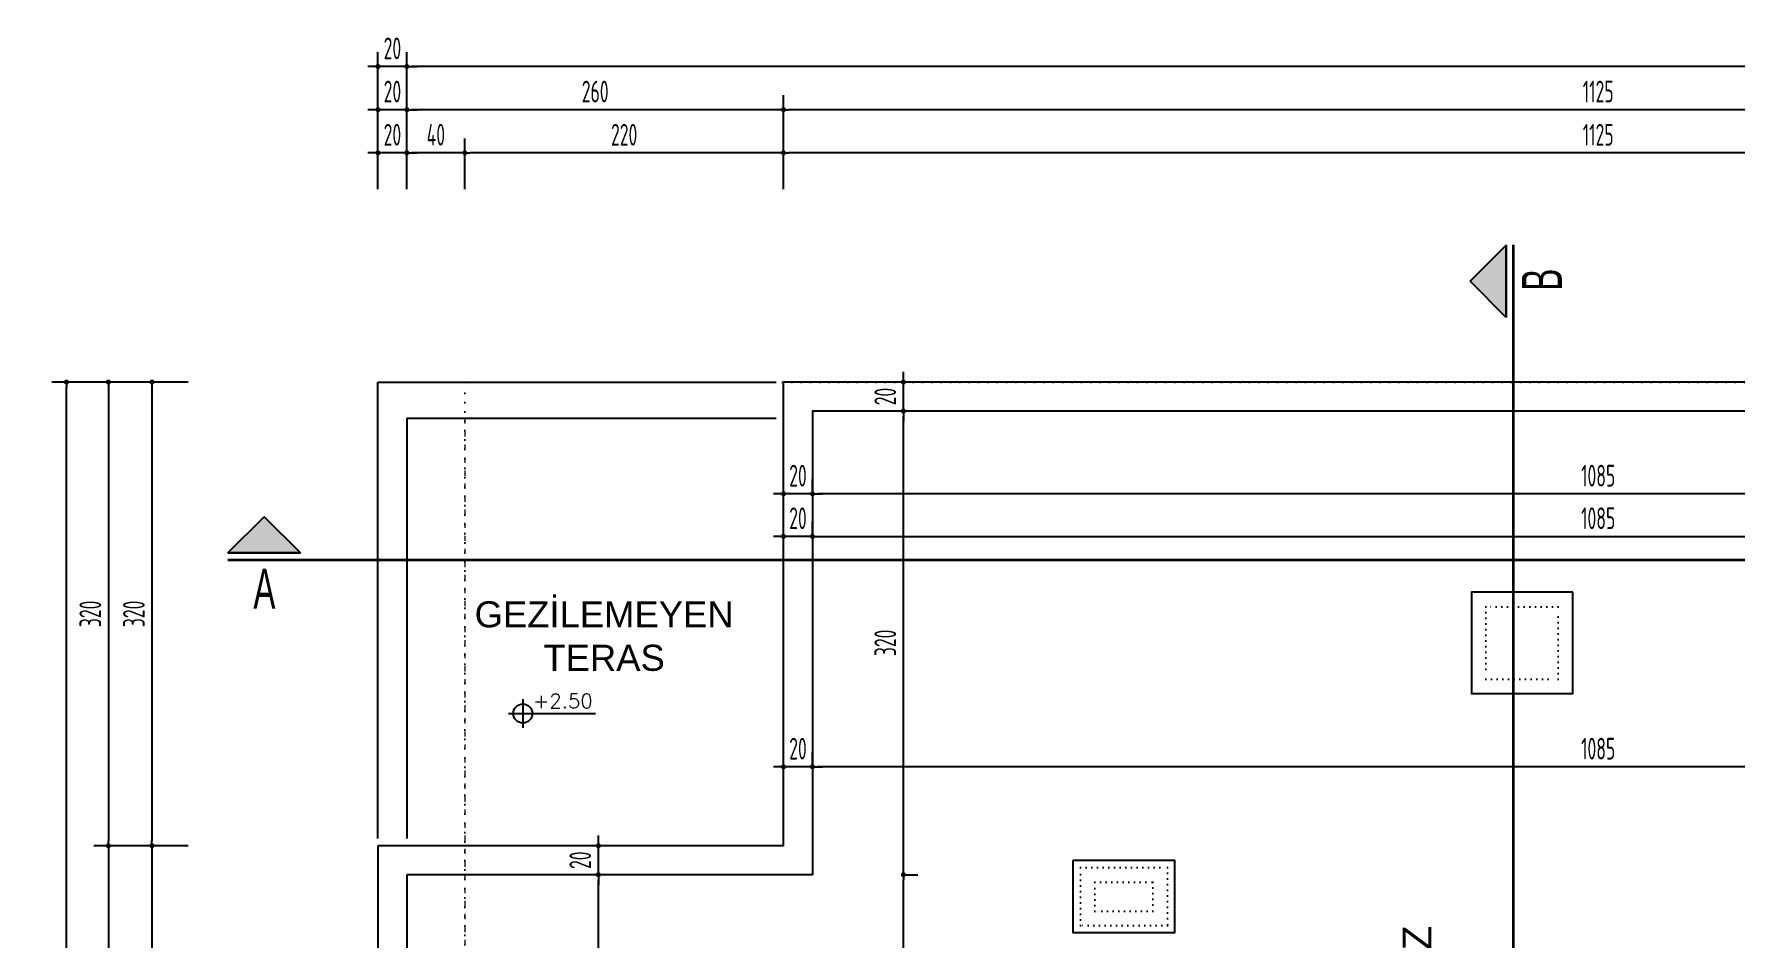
# Model space of a CAD drawing. Extents: x 41749 to 92598, y -24291 to 29432.
# Drawn here: x 68358 to 69533, y -22681 to -22056 of the extents above; entities that cross this region are included whole.
import ezdxf

# ---------------------------------------------------------------- set-up
doc = ezdxf.new("R2010")
doc.units = 0
doc.header["$MEASUREMENT"] = 0
doc.header["$PDMODE"] = 3
for name, pattern in [('ACAD_ISO03W100', [30, 12, -18]), ('DASHED', [0.75, 0.5, -0.25]), ('DOT', [6.35, 0, -6.35])]:
    doc.linetypes.add(name, pattern=pattern)
doc.layers.get('0').update_dxf_attribs({"linetype": 'CONTINUOUS'})
doc.layers.get('Defpoints').update_dxf_attribs({"linetype": 'CONTINUOUS'})
for name, color, linetype in [('İÇ ÖLÇÜ', 95, 'CONTINUOUS'), ('KOLON', 5, 'CONTINUOUS'), ('MAHAL', 21, 'CONTINUOUS'), ('MERBAS', 231, 'CONTINUOUS'), ('MERDIVEN', 3, 'CONTINUOUS'), ('OLCU', 3, 'CONTINUOUS'), ('P', 7, 'DOT'), ('SEMBOL', 21, 'CONTINUOUS'), ('SıVA', 7, 'CONTINUOUS'), ('tefriş', 12, 'CONTINUOUS'), ('YAZI', 7, 'CONTINUOUS')]:
    doc.layers.add(name, color=color, linetype=linetype)
doc.layers.add('KAPI-ACILIM1', color=13, linetype='ACAD_ISO03W100', lineweight=20)
doc.styles.add('KOT', font='ROMANS.SHX')
doc.styles.add('mahal', font='arial.ttf', dxfattribs={"height": 70})
doc.styles.add('OLCU', font='isocpeur.ttf', dxfattribs={"width": 0.59})
doc.dimstyles.new('OLCU3', dxfattribs={"dimscale": 0.5, "dimtxt": 30, "dimasz": 7, "dimexe": 20, "dimexo": 0, "dimgap": 10, "dimtad": 1, "dimdec": 4, "dimrnd": 0.5, "dimdsep": 46, "dimtxsty": 'OLCU', "dimblk1": 'DOT', "dimblk2": 'DOT', "dimsah": 1, "dimcen": 0.09, "dimclrt": 4, "dimadec": 0, "dimazin": 0, "dimtfac": 1, "dimtdec": 4, "dimtix": 1, "dimtmove": 2, "dimatfit": 3, "dimfxl": 0, "dimtolj": 1, "dimtzin": 0, "dimarcsym": 0})

# ---------------------------------------------------------------- blocks, each defined once
blk = doc.blocks.new('KOTBLK04')
for p, q in [((-0.49, 0), (2.51, 0)), ((0, 0.49), (0, -0.49))]:
    blk.add_line(p, q)
blk.add_circle((0, 0), 0.33)
at = {"color": 7, "style": 'KOT'}
blk.add_attdef('TEMIZ', (0.359, 0.185), '', height=1, dxfattribs=at)
blk = doc.blocks.new('DOT')
at = {"color": 0, "linetype": 'ByBlock'}
blk.add_line((-0.5, 0), (-1, 0), dxfattribs=at)
at = {"color": 0, "linetype": 'ByBlock', "const_width": 0.5}
blk.add_lwpolyline([(-0.25, 0, 1), (0.25, 0, 1)], format="xyb", close=True, dxfattribs=at)
blk = doc.blocks.new('*D2081')
at = {"layer": 'Defpoints', "color": 0, "transparency": 16777216}
for p in [(68595.1, -22672.7), (68615.1, -22672.7), (68595.1, -22707.2)]:
    blk.add_point(p, dxfattribs=at)
at = {"layer": 'İÇ ÖLÇÜ', "color": 0, "lineweight": -2, "transparency": 16777216}
for p, q in [((68591.6, -22707.2), (68588.1, -22707.2)), ((68595.1, -22707.1), (68595.1, -22717.2)), ((68615.1, -22707.2), (68595.1, -22707.2)), ((68615.1, -22707.1), (68615.1, -22717.2)), ((68618.6, -22707.2), (68622.1, -22707.2))]:
    blk.add_line(p, q, dxfattribs=at)
at = {"layer": 'İÇ ÖLÇÜ', "color": 0, "lineweight": -2, "transparency": 16777216, "xscale": 3.5, "yscale": 3.5, "zscale": 3.5}
blk.add_blockref('DOT', (68595.1, -22707.2), dxfattribs=at)
at = {"layer": 'İÇ ÖLÇÜ', "color": 0, "lineweight": -2, "transparency": 16777216, "xscale": 3.5, "yscale": 3.5, "zscale": 3.5, "rotation": 180}
blk.add_blockref('DOT', (68615.1, -22707.2), dxfattribs=at)
at = {"layer": 'İÇ ÖLÇÜ', "color": 4, "transparency": 16777216, "insert": (68605.1, -22694.7), "char_height": 15, "attachment_point": 5, "style": 'OLCU'}
blk.add_mtext('\\A1;20', dxfattribs=at)
blk = doc.blocks.new('*D2091')
at = {"layer": 'Defpoints', "color": 0, "transparency": 16777216}
for p in [(68875.1, -22373.4), (68875.1, -22377.6), (68895.1, -22377.6)]:
    blk.add_point(p, dxfattribs=at)
at = {"layer": 'İÇ ÖLÇÜ', "color": 0, "lineweight": -2, "transparency": 16777216}
for p, q in [((68875.1, -22373.6), (68875.1, -22363.4)), ((68895.1, -22373.6), (68895.1, -22363.4)), ((68871.6, -22373.4), (68868.1, -22373.4)), ((68895.1, -22373.4), (68875.1, -22373.4)), ((68898.6, -22373.4), (68902.1, -22373.4))]:
    blk.add_line(p, q, dxfattribs=at)
at = {"layer": 'İÇ ÖLÇÜ', "color": 0, "lineweight": -2, "transparency": 16777216, "xscale": 3.5, "yscale": 3.5, "zscale": 3.5}
blk.add_blockref('DOT', (68875.1, -22373.4), dxfattribs=at)
at = {"layer": 'İÇ ÖLÇÜ', "color": 0, "lineweight": -2, "transparency": 16777216, "xscale": 3.5, "yscale": 3.5, "zscale": 3.5, "rotation": 180}
blk.add_blockref('DOT', (68895.1, -22373.4), dxfattribs=at)
at = {"layer": 'İÇ ÖLÇÜ', "color": 4, "transparency": 16777216, "insert": (68885.1, -22360.9), "char_height": 15, "attachment_point": 5, "style": 'OLCU'}
blk.add_mtext('\\A1;20', dxfattribs=at)
blk = doc.blocks.new('*D2092')
at = {"layer": 'Defpoints', "color": 0, "transparency": 16777216}
for p in [(68875.1, -22402.8), (68875.1, -22478.8), (68895.1, -22478.8)]:
    blk.add_point(p, dxfattribs=at)
at = {"layer": 'İÇ ÖLÇÜ', "color": 0, "lineweight": -2, "transparency": 16777216}
for p, q in [((68875.1, -22402.9), (68875.1, -22392.8)), ((68895.1, -22402.9), (68895.1, -22392.8)), ((68871.6, -22402.8), (68868.1, -22402.8)), ((68895.1, -22402.8), (68875.1, -22402.8)), ((68898.6, -22402.8), (68902.1, -22402.8))]:
    blk.add_line(p, q, dxfattribs=at)
at = {"layer": 'İÇ ÖLÇÜ', "color": 0, "lineweight": -2, "transparency": 16777216, "xscale": 3.5, "yscale": 3.5, "zscale": 3.5}
blk.add_blockref('DOT', (68875.1, -22402.8), dxfattribs=at)
at = {"layer": 'İÇ ÖLÇÜ', "color": 0, "lineweight": -2, "transparency": 16777216, "xscale": 3.5, "yscale": 3.5, "zscale": 3.5, "rotation": 180}
blk.add_blockref('DOT', (68895.1, -22402.8), dxfattribs=at)
at = {"layer": 'İÇ ÖLÇÜ', "color": 4, "transparency": 16777216, "insert": (68885.1, -22390.3), "char_height": 15, "attachment_point": 5, "style": 'OLCU'}
blk.add_mtext('\\A1;20', dxfattribs=at)
blk = doc.blocks.new('*D2098')
at = {"layer": 'Defpoints', "color": 0, "transparency": 16777216}
for p in [(68875.1, -22561.8), (68895.1, -22571.3), (68875.1, -22587.7)]:
    blk.add_point(p, dxfattribs=at)
at = {"layer": 'İÇ ÖLÇÜ', "color": 0, "lineweight": -2, "transparency": 16777216}
for p, q in [((68875.1, -22561.9), (68875.1, -22551.8)), ((68895.1, -22561.9), (68895.1, -22551.8)), ((68871.6, -22561.8), (68868.1, -22561.8)), ((68895.1, -22561.8), (68875.1, -22561.8)), ((68898.6, -22561.8), (68902.1, -22561.8))]:
    blk.add_line(p, q, dxfattribs=at)
at = {"layer": 'İÇ ÖLÇÜ', "color": 0, "lineweight": -2, "transparency": 16777216, "xscale": 3.5, "yscale": 3.5, "zscale": 3.5}
blk.add_blockref('DOT', (68875.1, -22561.8), dxfattribs=at)
at = {"layer": 'İÇ ÖLÇÜ', "color": 0, "lineweight": -2, "transparency": 16777216, "xscale": 3.5, "yscale": 3.5, "zscale": 3.5, "rotation": 180}
blk.add_blockref('DOT', (68895.1, -22561.8), dxfattribs=at)
at = {"layer": 'İÇ ÖLÇÜ', "color": 4, "transparency": 16777216, "insert": (68885.1, -22549.3), "char_height": 15, "attachment_point": 5, "style": 'OLCU'}
blk.add_mtext('\\A1;20', dxfattribs=at)
blk = doc.blocks.new('*D2086')
at = {"layer": 'Defpoints', "color": 0, "transparency": 16777216}
for p in [(68747.3, -22636.3), (68825.3, -22636.3), (68747.3, -23026.3)]:
    blk.add_point(p, dxfattribs=at)
at = {"layer": 'İÇ ÖLÇÜ', "color": 0, "lineweight": -2, "transparency": 16777216}
for p, q in [((68747.5, -22636.3), (68737.3, -22636.3)), ((68747.3, -23022.8), (68747.3, -22639.8)), ((68747.3, -23026.3), (68737.3, -23026.3))]:
    blk.add_line(p, q, dxfattribs=at)
at = {"layer": 'İÇ ÖLÇÜ', "color": 0, "lineweight": -2, "transparency": 16777216, "xscale": 3.5, "yscale": 3.5, "zscale": 3.5}
for p, rotation in [((68747.3, -22636.3), 90), ((68747.3, -23026.3), 270)]:
    blk.add_blockref('DOT', p, dxfattribs=dict(at, rotation=rotation))
at = {"layer": 'İÇ ÖLÇÜ', "color": 4, "transparency": 16777216, "insert": (68734.8, -22885), "char_height": 15, "attachment_point": 5, "rotation": 90, "style": 'OLCU'}
blk.add_mtext('\\A1;390', dxfattribs=at)
blk = doc.blocks.new('*D2087')
at = {"layer": 'Defpoints', "color": 0, "transparency": 16777216}
for p in [(68747.3, -22616.3), (68825.3, -22616.3), (68825.3, -22636.3)]:
    blk.add_point(p, dxfattribs=at)
at = {"layer": 'İÇ ÖLÇÜ', "color": 0, "lineweight": -2, "transparency": 16777216}
for p, q in [((68747.5, -22616.3), (68737.3, -22616.3)), ((68747.3, -22612.8), (68747.3, -22609.3)), ((68747.3, -22636.3), (68747.3, -22616.3)), ((68747.5, -22636.3), (68737.3, -22636.3)), ((68747.3, -22639.8), (68747.3, -22643.3))]:
    blk.add_line(p, q, dxfattribs=at)
at = {"layer": 'İÇ ÖLÇÜ', "color": 0, "lineweight": -2, "transparency": 16777216, "xscale": 3.5, "yscale": 3.5, "zscale": 3.5}
for p, rotation in [((68747.3, -22616.3), 270), ((68747.3, -22636.3), 90)]:
    blk.add_blockref('DOT', p, dxfattribs=dict(at, rotation=rotation))
at = {"layer": 'İÇ ÖLÇÜ', "color": 4, "transparency": 16777216, "insert": (68734.8, -22626.3), "char_height": 15, "attachment_point": 5, "rotation": 90, "style": 'OLCU'}
blk.add_mtext('\\A1;20', dxfattribs=at)
blk = doc.blocks.new('*D2115')
at = {"layer": 'Defpoints', "color": 0, "transparency": 16777216}
for p in [(68895.1, -22340), (68895.1, -22373.4), (69980.1, -22383.6)]:
    blk.add_point(p, dxfattribs=at)
at = {"layer": 'İÇ ÖLÇÜ', "color": 0, "lineweight": -2, "transparency": 16777216}
for p, q in [((69980.1, -22373.6), (69980.1, -22363.4)), ((68895.1, -22373.3), (68895.1, -22383.4)), ((69976.6, -22373.4), (68898.6, -22373.4))]:
    blk.add_line(p, q, dxfattribs=at)
at = {"layer": 'İÇ ÖLÇÜ', "color": 0, "lineweight": -2, "transparency": 16777216, "xscale": 3.5, "yscale": 3.5, "zscale": 3.5, "rotation": 180}
blk.add_blockref('DOT', (68895.1, -22373.4), dxfattribs=at)
at = {"layer": 'İÇ ÖLÇÜ', "color": 0, "lineweight": -2, "transparency": 16777216, "xscale": 3.5, "yscale": 3.5, "zscale": 3.5}
blk.add_blockref('DOT', (69980.1, -22373.4), dxfattribs=at)
at = {"layer": 'İÇ ÖLÇÜ', "color": 4, "transparency": 16777216, "insert": (69437.6, -22360.9), "char_height": 15, "attachment_point": 5, "style": 'OLCU'}
blk.add_mtext('\\A1;1085', dxfattribs=at)
blk = doc.blocks.new('*D2116')
at = {"layer": 'Defpoints', "color": 0, "transparency": 16777216}
for p in [(69980.1, -22402.8), (69980.1, -22455.7), (68895.1, -22478.8)]:
    blk.add_point(p, dxfattribs=at)
at = {"layer": 'İÇ ÖLÇÜ', "color": 0, "lineweight": -2, "transparency": 16777216}
for p, q in [((68895.1, -22402.9), (68895.1, -22392.8)), ((69980.1, -22402.9), (69980.1, -22392.8)), ((68898.6, -22402.8), (69976.6, -22402.8))]:
    blk.add_line(p, q, dxfattribs=at)
at = {"layer": 'İÇ ÖLÇÜ', "color": 0, "lineweight": -2, "transparency": 16777216, "xscale": 3.5, "yscale": 3.5, "zscale": 3.5, "rotation": 180}
blk.add_blockref('DOT', (68895.1, -22402.8), dxfattribs=at)
at = {"layer": 'İÇ ÖLÇÜ', "color": 0, "lineweight": -2, "transparency": 16777216, "xscale": 3.5, "yscale": 3.5, "zscale": 3.5}
blk.add_blockref('DOT', (69980.1, -22402.8), dxfattribs=at)
at = {"layer": 'İÇ ÖLÇÜ', "color": 4, "transparency": 16777216, "insert": (69437.6, -22390.3), "char_height": 15, "attachment_point": 5, "style": 'OLCU'}
blk.add_mtext('\\A1;1085', dxfattribs=at)
blk = doc.blocks.new('*D2123')
at = {"layer": 'Defpoints', "color": 0, "transparency": 16777216}
for p in [(68895.1, -22636.3), (68957.9, -22636.3), (68957.9, -23026.3)]:
    blk.add_point(p, dxfattribs=at)
at = {"layer": 'İÇ ÖLÇÜ', "color": 0, "lineweight": -2, "transparency": 16777216}
for p, q in [((68957.8, -22636.3), (68967.9, -22636.3)), ((68957.9, -23022.8), (68957.9, -22639.8)), ((68957.9, -23026.3), (68947.9, -23026.3))]:
    blk.add_line(p, q, dxfattribs=at)
at = {"layer": 'İÇ ÖLÇÜ', "color": 0, "lineweight": -2, "transparency": 16777216, "xscale": 3.5, "yscale": 3.5, "zscale": 3.5}
for p, rotation in [((68957.9, -22636.3), 90), ((68957.9, -23026.3), 270)]:
    blk.add_blockref('DOT', p, dxfattribs=dict(at, rotation=rotation))
at = {"layer": 'İÇ ÖLÇÜ', "color": 4, "transparency": 16777216, "insert": (68945.4, -22905.8), "char_height": 15, "attachment_point": 5, "rotation": 90, "style": 'OLCU'}
blk.add_mtext('\\A1;390', dxfattribs=at)
blk = doc.blocks.new('*D2124')
at = {"layer": 'Defpoints', "color": 0, "transparency": 16777216}
for p in [(68957.9, -22316.3), (68977.1, -22316.3), (68895.1, -22636.3)]:
    blk.add_point(p, dxfattribs=at)
at = {"layer": 'İÇ ÖLÇÜ', "color": 0, "lineweight": -2, "transparency": 16777216}
for p, q in [((68958, -22316.3), (68947.9, -22316.3)), ((68957.9, -22632.8), (68957.9, -22319.8)), ((68957.8, -22636.3), (68967.9, -22636.3))]:
    blk.add_line(p, q, dxfattribs=at)
at = {"layer": 'İÇ ÖLÇÜ', "color": 0, "lineweight": -2, "transparency": 16777216, "xscale": 3.5, "yscale": 3.5, "zscale": 3.5}
for p, rotation in [((68957.9, -22316.3), 90), ((68957.9, -22636.3), 270)]:
    blk.add_blockref('DOT', p, dxfattribs=dict(at, rotation=rotation))
at = {"layer": 'İÇ ÖLÇÜ', "color": 4, "transparency": 16777216, "insert": (68945.4, -22476.3), "char_height": 15, "attachment_point": 5, "rotation": 90, "style": 'OLCU'}
blk.add_mtext('\\A1;320', dxfattribs=at)
blk = doc.blocks.new('*D2125')
at = {"layer": 'Defpoints', "color": 0, "transparency": 16777216}
for p in [(68957.9, -22296.3), (68977.1, -22296.3), (68977.1, -22316.3)]:
    blk.add_point(p, dxfattribs=at)
at = {"layer": 'İÇ ÖLÇÜ', "color": 0, "lineweight": -2, "transparency": 16777216}
for p, q in [((68957.9, -22292.8), (68957.9, -22289.3)), ((68958, -22296.3), (68947.9, -22296.3)), ((68957.9, -22316.3), (68957.9, -22296.3)), ((68958, -22316.3), (68947.9, -22316.3)), ((68957.9, -22319.8), (68957.9, -22323.3))]:
    blk.add_line(p, q, dxfattribs=at)
at = {"layer": 'İÇ ÖLÇÜ', "color": 0, "lineweight": -2, "transparency": 16777216, "xscale": 3.5, "yscale": 3.5, "zscale": 3.5}
for p, rotation in [((68957.9, -22296.3), 270), ((68957.9, -22316.3), 90)]:
    blk.add_blockref('DOT', p, dxfattribs=dict(at, rotation=rotation))
at = {"layer": 'İÇ ÖLÇÜ', "color": 4, "transparency": 16777216, "insert": (68945.4, -22306.3), "char_height": 15, "attachment_point": 5, "rotation": 90, "style": 'OLCU'}
blk.add_mtext('\\A1;20', dxfattribs=at)
blk = doc.blocks.new('*D2127')
at = {"layer": 'Defpoints', "color": 0, "transparency": 16777216}
for p in [(68895.1, -22561.8), (68895.1, -22586.4), (69980.1, -22599.4)]:
    blk.add_point(p, dxfattribs=at)
at = {"layer": 'İÇ ÖLÇÜ', "color": 0, "lineweight": -2, "transparency": 16777216}
for p, q in [((68895.1, -22561.9), (68895.1, -22551.8)), ((69980.1, -22561.9), (69980.1, -22551.8)), ((69976.6, -22561.8), (68898.6, -22561.8))]:
    blk.add_line(p, q, dxfattribs=at)
at = {"layer": 'İÇ ÖLÇÜ', "color": 0, "lineweight": -2, "transparency": 16777216, "xscale": 3.5, "yscale": 3.5, "zscale": 3.5, "rotation": 180}
blk.add_blockref('DOT', (68895.1, -22561.8), dxfattribs=at)
at = {"layer": 'İÇ ÖLÇÜ', "color": 0, "lineweight": -2, "transparency": 16777216, "xscale": 3.5, "yscale": 3.5, "zscale": 3.5}
blk.add_blockref('DOT', (69980.1, -22561.8), dxfattribs=at)
at = {"layer": 'İÇ ÖLÇÜ', "color": 4, "transparency": 16777216, "insert": (69437.6, -22549.3), "char_height": 15, "attachment_point": 5, "style": 'OLCU'}
blk.add_mtext('\\A1;1085', dxfattribs=at)
blk = doc.blocks.new('*D2139')
at = {"layer": 'Defpoints', "color": 0, "transparency": 16777216}
for p in [(68875.1, -22138.1), (70000.1, -22316.3), (68875.1, -22340.7)]:
    blk.add_point(p, dxfattribs=at)
at = {"layer": 'OLCU', "color": 0, "lineweight": -2, "transparency": 16777216}
for p, q in [((68875.1, -22163.1), (68875.1, -22128.1)), ((69996.6, -22138.1), (68878.6, -22138.1)), ((70000.1, -22163.1), (70000.1, -22128.1))]:
    blk.add_line(p, q, dxfattribs=at)
at = {"layer": 'OLCU', "color": 0, "lineweight": -2, "transparency": 16777216, "xscale": 3.5, "yscale": 3.5, "zscale": 3.5, "rotation": 180}
blk.add_blockref('DOT', (68875.1, -22138.1), dxfattribs=at)
at = {"layer": 'OLCU', "color": 0, "lineweight": -2, "transparency": 16777216, "xscale": 3.5, "yscale": 3.5, "zscale": 3.5}
blk.add_blockref('DOT', (70000.1, -22138.1), dxfattribs=at)
at = {"layer": 'OLCU', "color": 4, "transparency": 16777216, "insert": (69437.6, -22125.6), "char_height": 15, "attachment_point": 5, "style": 'OLCU'}
blk.add_mtext('\\A1;1125', dxfattribs=at)
blk = doc.blocks.new('*D2140')
at = {"layer": 'Defpoints', "color": 0, "transparency": 16777216}
for p in [(68655.1, -22138.1), (68875.1, -22340.7), (68655.1, -22654.3)]:
    blk.add_point(p, dxfattribs=at)
at = {"layer": 'OLCU', "color": 0, "lineweight": -2, "transparency": 16777216}
for p, q in [((68655.1, -22163.1), (68655.1, -22128.1)), ((68871.6, -22138.1), (68658.6, -22138.1)), ((68875.1, -22163.1), (68875.1, -22128.1))]:
    blk.add_line(p, q, dxfattribs=at)
at = {"layer": 'OLCU', "color": 0, "lineweight": -2, "transparency": 16777216, "xscale": 3.5, "yscale": 3.5, "zscale": 3.5, "rotation": 180}
blk.add_blockref('DOT', (68655.1, -22138.1), dxfattribs=at)
at = {"layer": 'OLCU', "color": 0, "lineweight": -2, "transparency": 16777216, "xscale": 3.5, "yscale": 3.5, "zscale": 3.5}
blk.add_blockref('DOT', (68875.1, -22138.1), dxfattribs=at)
at = {"layer": 'OLCU', "color": 4, "transparency": 16777216, "insert": (68765.1, -22125.6), "char_height": 15, "attachment_point": 5, "style": 'OLCU'}
blk.add_mtext('\\A1;220', dxfattribs=at)
blk = doc.blocks.new('*D2141')
at = {"layer": 'Defpoints', "color": 0, "transparency": 16777216}
for p in [(68615.1, -22138.1), (68615.1, -22654.3), (68655.1, -22654.3)]:
    blk.add_point(p, dxfattribs=at)
at = {"layer": 'OLCU', "color": 0, "lineweight": -2, "transparency": 16777216}
for p, q in [((68615.1, -22163.1), (68615.1, -22128.1)), ((68651.6, -22138.1), (68618.6, -22138.1)), ((68655.1, -22163.1), (68655.1, -22128.1))]:
    blk.add_line(p, q, dxfattribs=at)
at = {"layer": 'OLCU', "color": 0, "lineweight": -2, "transparency": 16777216, "xscale": 3.5, "yscale": 3.5, "zscale": 3.5, "rotation": 180}
blk.add_blockref('DOT', (68615.1, -22138.1), dxfattribs=at)
at = {"layer": 'OLCU', "color": 0, "lineweight": -2, "transparency": 16777216, "xscale": 3.5, "yscale": 3.5, "zscale": 3.5}
blk.add_blockref('DOT', (68655.1, -22138.1), dxfattribs=at)
at = {"layer": 'OLCU', "color": 4, "transparency": 16777216, "insert": (68635.1, -22125.6), "char_height": 15, "attachment_point": 5, "style": 'OLCU'}
blk.add_mtext('\\A1;40', dxfattribs=at)
blk = doc.blocks.new('*D2142')
at = {"layer": 'Defpoints', "color": 0, "transparency": 16777216}
for p in [(68595.1, -22138.1), (68595.1, -22654.3), (68615.1, -22654.3)]:
    blk.add_point(p, dxfattribs=at)
at = {"layer": 'OLCU', "color": 0, "lineweight": -2, "transparency": 16777216}
for p, q in [((68591.6, -22138.1), (68588.1, -22138.1)), ((68595.1, -22163.1), (68595.1, -22128.1)), ((68615.1, -22138.1), (68595.1, -22138.1)), ((68615.1, -22163.1), (68615.1, -22128.1)), ((68618.6, -22138.1), (68622.1, -22138.1))]:
    blk.add_line(p, q, dxfattribs=at)
at = {"layer": 'OLCU', "color": 0, "lineweight": -2, "transparency": 16777216, "xscale": 3.5, "yscale": 3.5, "zscale": 3.5}
blk.add_blockref('DOT', (68595.1, -22138.1), dxfattribs=at)
at = {"layer": 'OLCU', "color": 0, "lineweight": -2, "transparency": 16777216, "xscale": 3.5, "yscale": 3.5, "zscale": 3.5, "rotation": 180}
blk.add_blockref('DOT', (68615.1, -22138.1), dxfattribs=at)
at = {"layer": 'OLCU', "color": 4, "transparency": 16777216, "insert": (68605.1, -22125.6), "char_height": 15, "attachment_point": 5, "style": 'OLCU'}
blk.add_mtext('\\A1;20', dxfattribs=at)
blk = doc.blocks.new('*D2146')
at = {"layer": 'Defpoints', "color": 0, "transparency": 16777216}
for p in [(68875.1, -22108.3), (68875.1, -22489.3), (70000.1, -22489.3)]:
    blk.add_point(p, dxfattribs=at)
at = {"layer": 'OLCU', "color": 0, "lineweight": -2, "transparency": 16777216}
for p, q in [((68875.1, -22133.3), (68875.1, -22098.3)), ((70000.1, -22133.3), (70000.1, -22098.3)), ((69996.6, -22108.3), (68878.6, -22108.3))]:
    blk.add_line(p, q, dxfattribs=at)
at = {"layer": 'OLCU', "color": 0, "lineweight": -2, "transparency": 16777216, "xscale": 3.5, "yscale": 3.5, "zscale": 3.5, "rotation": 180}
blk.add_blockref('DOT', (68875.1, -22108.3), dxfattribs=at)
at = {"layer": 'OLCU', "color": 0, "lineweight": -2, "transparency": 16777216, "xscale": 3.5, "yscale": 3.5, "zscale": 3.5}
blk.add_blockref('DOT', (70000.1, -22108.3), dxfattribs=at)
at = {"layer": 'OLCU', "color": 4, "transparency": 16777216, "insert": (69437.6, -22095.8), "char_height": 15, "attachment_point": 5, "style": 'OLCU'}
blk.add_mtext('\\A1;1125', dxfattribs=at)
blk = doc.blocks.new('*D2147')
at = {"layer": 'Defpoints', "color": 0, "transparency": 16777216}
for p in [(68615.1, -22108.3), (68875.1, -22489.3), (68615.1, -22654.3)]:
    blk.add_point(p, dxfattribs=at)
at = {"layer": 'OLCU', "color": 0, "lineweight": -2, "transparency": 16777216}
for p, q in [((68615.1, -22133.3), (68615.1, -22098.3)), ((68875.1, -22133.3), (68875.1, -22098.3)), ((68871.6, -22108.3), (68618.6, -22108.3))]:
    blk.add_line(p, q, dxfattribs=at)
at = {"layer": 'OLCU', "color": 0, "lineweight": -2, "transparency": 16777216, "xscale": 3.5, "yscale": 3.5, "zscale": 3.5, "rotation": 180}
blk.add_blockref('DOT', (68615.1, -22108.3), dxfattribs=at)
at = {"layer": 'OLCU', "color": 0, "lineweight": -2, "transparency": 16777216, "xscale": 3.5, "yscale": 3.5, "zscale": 3.5}
blk.add_blockref('DOT', (68875.1, -22108.3), dxfattribs=at)
at = {"layer": 'OLCU', "color": 4, "transparency": 16777216, "insert": (68745.1, -22095.8), "char_height": 15, "attachment_point": 5, "style": 'OLCU'}
blk.add_mtext('\\A1;260', dxfattribs=at)
blk = doc.blocks.new('*D2148')
at = {"layer": 'Defpoints', "color": 0, "transparency": 16777216}
for p in [(68595.1, -22108.3), (68595.1, -22654.3), (68615.1, -22654.3)]:
    blk.add_point(p, dxfattribs=at)
at = {"layer": 'OLCU', "color": 0, "lineweight": -2, "transparency": 16777216}
for p, q in [((68595.1, -22133.3), (68595.1, -22098.3)), ((68615.1, -22133.3), (68615.1, -22098.3)), ((68591.6, -22108.3), (68588.1, -22108.3)), ((68615.1, -22108.3), (68595.1, -22108.3)), ((68618.6, -22108.3), (68622.1, -22108.3))]:
    blk.add_line(p, q, dxfattribs=at)
at = {"layer": 'OLCU', "color": 0, "lineweight": -2, "transparency": 16777216, "xscale": 3.5, "yscale": 3.5, "zscale": 3.5}
blk.add_blockref('DOT', (68595.1, -22108.3), dxfattribs=at)
at = {"layer": 'OLCU', "color": 0, "lineweight": -2, "transparency": 16777216, "xscale": 3.5, "yscale": 3.5, "zscale": 3.5, "rotation": 180}
blk.add_blockref('DOT', (68615.1, -22108.3), dxfattribs=at)
at = {"layer": 'OLCU', "color": 4, "transparency": 16777216, "insert": (68605.1, -22095.8), "char_height": 15, "attachment_point": 5, "style": 'OLCU'}
blk.add_mtext('\\A1;20', dxfattribs=at)
blk = doc.blocks.new('*D2149')
at = {"layer": 'Defpoints', "color": 0, "transparency": 16777216}
for p in [(68615.1, -22078.5), (70508.2, -22275), (68615.1, -22672.7)]:
    blk.add_point(p, dxfattribs=at)
at = {"layer": 'OLCU', "color": 0, "lineweight": -2, "transparency": 16777216}
for p, q in [((68615.1, -22103.5), (68615.1, -22068.5)), ((70504.7, -22078.5), (68618.6, -22078.5)), ((70508.2, -22103.5), (70508.2, -22068.5))]:
    blk.add_line(p, q, dxfattribs=at)
at = {"layer": 'OLCU', "color": 0, "lineweight": -2, "transparency": 16777216, "xscale": 3.5, "yscale": 3.5, "zscale": 3.5, "rotation": 180}
blk.add_blockref('DOT', (68615.1, -22078.5), dxfattribs=at)
at = {"layer": 'OLCU', "color": 0, "lineweight": -2, "transparency": 16777216, "xscale": 3.5, "yscale": 3.5, "zscale": 3.5}
blk.add_blockref('DOT', (70508.2, -22078.5), dxfattribs=at)
at = {"layer": 'OLCU', "color": 4, "transparency": 16777216, "insert": (69561.6, -22066), "char_height": 15, "attachment_point": 5, "style": 'OLCU'}
blk.add_mtext('\\A1;1893', dxfattribs=at)
blk = doc.blocks.new('*D2150')
at = {"layer": 'Defpoints', "color": 0, "transparency": 16777216}
for p in [(68595.1, -22078.5), (68595.1, -22672.7), (68615.1, -22672.7)]:
    blk.add_point(p, dxfattribs=at)
at = {"layer": 'OLCU', "color": 0, "lineweight": -2, "transparency": 16777216}
for p, q in [((68591.6, -22078.5), (68588.1, -22078.5)), ((68595.1, -22103.5), (68595.1, -22068.5)), ((68615.1, -22078.5), (68595.1, -22078.5)), ((68615.1, -22103.5), (68615.1, -22068.5)), ((68618.6, -22078.5), (68622.1, -22078.5))]:
    blk.add_line(p, q, dxfattribs=at)
at = {"layer": 'OLCU', "color": 0, "lineweight": -2, "transparency": 16777216, "xscale": 3.5, "yscale": 3.5, "zscale": 3.5}
blk.add_blockref('DOT', (68595.1, -22078.5), dxfattribs=at)
at = {"layer": 'OLCU', "color": 0, "lineweight": -2, "transparency": 16777216, "xscale": 3.5, "yscale": 3.5, "zscale": 3.5, "rotation": 180}
blk.add_blockref('DOT', (68615.1, -22078.5), dxfattribs=at)
at = {"layer": 'OLCU', "color": 4, "transparency": 16777216, "insert": (68605.1, -22066), "char_height": 15, "attachment_point": 5, "style": 'OLCU'}
blk.add_mtext('\\A1;20', dxfattribs=at)
blk = doc.blocks.new('*D2166')
at = {"layer": 'Defpoints', "color": 0, "transparency": 16777216}
for p in [(69015.2, -22296.3), (68439.1, -22616.3), (68846.9, -22616.3)]:
    blk.add_point(p, dxfattribs=at)
at = {"layer": 'OLCU', "color": 0, "lineweight": -2, "transparency": 16777216}
for p, q in [((68464.1, -22296.3), (68429.1, -22296.3)), ((68439.1, -22299.8), (68439.1, -22612.8)), ((68464.1, -22616.3), (68429.1, -22616.3))]:
    blk.add_line(p, q, dxfattribs=at)
at = {"layer": 'OLCU', "color": 0, "lineweight": -2, "transparency": 16777216, "xscale": 3.5, "yscale": 3.5, "zscale": 3.5}
for p, rotation in [((68439.1, -22296.3), 90), ((68439.1, -22616.3), 270)]:
    blk.add_blockref('DOT', p, dxfattribs=dict(at, rotation=rotation))
at = {"layer": 'OLCU', "color": 4, "transparency": 16777216, "insert": (68426.6, -22456.3), "char_height": 15, "attachment_point": 5, "rotation": 90, "style": 'OLCU'}
blk.add_mtext('\\A1;320', dxfattribs=at)
blk = doc.blocks.new('*D2167')
at = {"layer": 'Defpoints', "color": 0, "transparency": 16777216}
for p in [(68846.9, -22616.3), (68439.1, -23026.3), (68714.3, -23026.3)]:
    blk.add_point(p, dxfattribs=at)
at = {"layer": 'OLCU', "color": 0, "lineweight": -2, "transparency": 16777216}
for p, q in [((68464.1, -22616.3), (68429.1, -22616.3)), ((68439.1, -22619.8), (68439.1, -23022.8)), ((68464.1, -23026.3), (68429.1, -23026.3))]:
    blk.add_line(p, q, dxfattribs=at)
at = {"layer": 'OLCU', "color": 0, "lineweight": -2, "transparency": 16777216, "xscale": 3.5, "yscale": 3.5, "zscale": 3.5}
for p, rotation in [((68439.1, -22616.3), 90), ((68439.1, -23026.3), 270)]:
    blk.add_blockref('DOT', p, dxfattribs=dict(at, rotation=rotation))
at = {"layer": 'OLCU', "color": 4, "transparency": 16777216, "insert": (68426.6, -22821.3), "char_height": 15, "attachment_point": 5, "rotation": 90, "style": 'OLCU'}
blk.add_mtext('\\A1;410', dxfattribs=at)
blk = doc.blocks.new('*D2172')
at = {"layer": 'Defpoints', "color": 0, "transparency": 16777216}
for p in [(68846.6, -22296.3), (68409, -22616.3), (68825.3, -22616.3)]:
    blk.add_point(p, dxfattribs=at)
at = {"layer": 'OLCU', "color": 0, "lineweight": -2, "transparency": 16777216}
for p, q in [((68434, -22296.3), (68399, -22296.3)), ((68409, -22299.8), (68409, -22612.8)), ((68434, -22616.3), (68399, -22616.3))]:
    blk.add_line(p, q, dxfattribs=at)
at = {"layer": 'OLCU', "color": 0, "lineweight": -2, "transparency": 16777216, "xscale": 3.5, "yscale": 3.5, "zscale": 3.5}
for p, rotation in [((68409, -22296.3), 90), ((68409, -22616.3), 270)]:
    blk.add_blockref('DOT', p, dxfattribs=dict(at, rotation=rotation))
at = {"layer": 'OLCU', "color": 4, "transparency": 16777216, "insert": (68396.5, -22456.3), "char_height": 15, "attachment_point": 5, "rotation": 90, "style": 'OLCU'}
blk.add_mtext('\\A1;320', dxfattribs=at)
blk = doc.blocks.new('*D2173')
at = {"layer": 'Defpoints', "color": 0, "transparency": 16777216}
for p in [(68825.3, -22616.3), (68409, -23046.3), (68689.8, -23046.3)]:
    blk.add_point(p, dxfattribs=at)
at = {"layer": 'OLCU', "color": 0, "lineweight": -2, "transparency": 16777216}
for p, q in [((68434, -22616.3), (68399, -22616.3)), ((68409, -22619.8), (68409, -23042.8)), ((68434, -23046.3), (68399, -23046.3))]:
    blk.add_line(p, q, dxfattribs=at)
at = {"layer": 'OLCU', "color": 0, "lineweight": -2, "transparency": 16777216, "xscale": 3.5, "yscale": 3.5, "zscale": 3.5}
for p, rotation in [((68409, -22616.3), 90), ((68409, -23046.3), 270)]:
    blk.add_blockref('DOT', p, dxfattribs=dict(at, rotation=rotation))
at = {"layer": 'OLCU', "color": 4, "transparency": 16777216, "insert": (68396.5, -22831.3), "char_height": 15, "attachment_point": 5, "rotation": 90, "style": 'OLCU'}
blk.add_mtext('\\A1;430', dxfattribs=at)
blk = doc.blocks.new('*D2177')
at = {"layer": 'Defpoints', "color": 0, "transparency": 16777216}
for p in [(68380, -22296.3), (69061.6, -22296.3), (68696.3, -23261.3)]:
    blk.add_point(p, dxfattribs=at)
at = {"layer": 'OLCU', "color": 0, "lineweight": -2, "transparency": 16777216}
for p, q in [((68405, -22296.3), (68370, -22296.3)), ((68380, -23257.8), (68380, -22299.8)), ((68405, -23261.3), (68370, -23261.3))]:
    blk.add_line(p, q, dxfattribs=at)
at = {"layer": 'OLCU', "color": 0, "lineweight": -2, "transparency": 16777216, "xscale": 3.5, "yscale": 3.5, "zscale": 3.5}
for p, rotation in [((68380, -22296.3), 90), ((68380, -23261.3), 270)]:
    blk.add_blockref('DOT', p, dxfattribs=dict(at, rotation=rotation))
at = {"layer": 'OLCU', "color": 4, "transparency": 16777216, "insert": (68367.5, -22778.8), "char_height": 15, "attachment_point": 5, "rotation": 90, "style": 'OLCU'}
blk.add_mtext('\\A1;965', dxfattribs=at)

msp = doc.modelspace()

# ---------------------------------------------------------------- hatches: boundary and pattern name
at = {"layer": 'KOLON'}
for points in [[(69349.15549, -22226.75374), (69374.15549, -22251.75374), (69374.15549, -22201.75374)], [(68516.526, -22389.25991), (68491.526, -22414.25991), (68541.526, -22414.25991)]]:
    msp.add_hatch(color=256, dxfattribs=at).paths.add_polyline_path(points)

# ---------------------------------------------------------------- linework, layer by layer
at = {"layer": 'KAPI-ACILIM1', "linetype": 'ACAD_ISO03W100', "ltscale": 0.3}
msp.add_line((68655.06272, -22321.33978), (68655.06272, -23281.33978), dxfattribs=at)
at = {"layer": 'KOLON'}
for p, q in [((69374.15549, -22201.75374), (69349.15549, -22226.75374)), ((69349.15549, -22226.75374), (69374.15549, -22201.75374)), ((69374.15549, -22251.75374), (69374.15549, -22201.75374)), ((69374.15549, -22201.75374), (69374.15549, -22251.75374)), ((69374.15549, -22251.75374), (69349.15549, -22226.75374)), ((68491.526, -22414.25991), (68516.526, -22389.25991)), ((68541.526, -22414.25991), (68516.526, -22389.25991)), ((68516.526, -22389.25991), (68541.526, -22414.25991)), ((68491.526, -22414.25991), (68541.526, -22414.25991)), ((68541.526, -22414.25991), (68491.526, -22414.25991))]:
    msp.add_line(p, q, dxfattribs=at)
at = {"layer": 'MERBAS', "linetype": 'DASHED', "ltscale": 40, "const_width": 2}
for points in [[(69378.98476, -23304.86421), (69378.98476, -22201.41775)], [(68491.31945, -22419.08917), (70658.35717, -22419.08917)]]:
    msp.add_lwpolyline(points, dxfattribs=at)
at = {"layer": 'MERDIVEN', "ltscale": 0.6}
for p, q in [((68875.06272, -22616.33978), (68875.06272, -22296.33978)), ((68595.06272, -22616.33978), (68595.06272, -23281.33978)), ((68875.06272, -22616.33978), (68595.06272, -22616.33978)), ((68615.06272, -22636.33978), (68615.06272, -23026.33978)), ((68895.06272, -22636.33978), (68615.06272, -22636.33978))]:
    msp.add_line(p, q, dxfattribs=at)
for points in [[(70384.98309, -22611.33978), (70000.06272, -22611.33978), (70000.06272, -22296.33978), (68875.06272, -22296.33978)], [(70384.98309, -22631.33978), (69980.06272, -22631.33978), (69980.06272, -22316.33978), (68895.06272, -22316.33978), (68895.06272, -22636.33978)]]:
    msp.add_lwpolyline(points, dxfattribs=at)
for points in [[(69420.06272, -22441.33978), (69350.06272, -22441.33978), (69350.06272, -22511.33978), (69420.06272, -22511.33978)], [(69075.1489, -22626.33978), (69145.1489, -22626.33978), (69145.1489, -22676.33978), (69075.1489, -22676.33978)]]:
    msp.add_lwpolyline(points, close=True, dxfattribs=at)
at = {"layer": 'P'}
msp.add_lwpolyline([(68655.06272, -22296.33978), (70475.06272, -22296.33978), (70475.06272, -22966.09965), (70309.40452, -23216.33978), (69055.10729, -23216.33978), (68655.06272, -23161.85974)], close=True, dxfattribs=at)
at = {"layer": 'P', "ltscale": 0.6}
for points in [[(69410.06272, -22451.33978), (69360.06272, -22451.33978), (69360.06272, -22501.33978), (69410.06272, -22501.33978)], [(69080.1489, -22631.33978), (69140.1489, -22631.33978), (69140.1489, -22671.33978), (69080.1489, -22671.33978)], [(69090.1489, -22641.33978), (69130.1489, -22641.33978), (69130.1489, -22661.33978), (69090.1489, -22661.33978)]]:
    msp.add_lwpolyline(points, close=True, dxfattribs=at)
at = {"layer": 'SıVA'}
for p, q in [((69349.15549, -22226.75374), (69374.15549, -22201.75374)), ((69374.15549, -22201.75374), (69374.15549, -22251.75374)), ((69374.15549, -22251.75374), (69349.15549, -22226.75374))]:
    msp.add_line(p, q, dxfattribs=at)
at = {"layer": 'tefriş'}
for p, q in [((68595.06272, -22611.33978), (68595.06272, -22296.33978)), ((68595.06272, -22296.33978), (68870.06272, -22296.33978)), ((68615.06272, -22321.33978), (68615.06272, -22611.33978)), ((68870.06272, -22321.33978), (68615.06272, -22321.33978))]:
    msp.add_line(p, q, dxfattribs=at)

# ---------------------------------------------------------------- block references
at = {"layer": 'SEMBOL'}
ref = msp.add_blockref('KOTBLK04', (68695.1014, -22525.04059), dxfattribs=dict(at, xscale=20, yscale=20, zscale=20))
ref.add_attrib('TEMIZ', '+2.50', (68702.28474, -22521.34934), dxfattribs={"color": 54, "height": 10, "style": 'KOT'})

# ---------------------------------------------------------------- texts
at = {"layer": 'MAHAL', "insert": (68751.25385, -22471.71212), "char_height": 18, "width": 286.4664, "attachment_point": 5, "style": 'mahal'}
msp.add_mtext('GEZİLEMEYEN \\PTERAS ', dxfattribs=at)
at = {"layer": 'MAHAL', "insert": (69315.57358, -22799.43832), "char_height": 20, "width": 318.296, "attachment_point": 5, "rotation": 90, "style": 'mahal'}
msp.add_mtext('ÇATI EĞİMİ TONOZ ', dxfattribs=at)
at = {"layer": 'YAZI', "insert": (69398.72016, -22225.63648), "char_height": 27.648, "width": 481.0917888, "attachment_point": 5, "rotation": 90, "style": 'OLCU'}
msp.add_mtext('{\\fArial|b0|i0|c162|p34;B}', dxfattribs=at)
at = {"layer": 'YAZI', "insert": (68516.69173, -22438.82457), "char_height": 27.648, "width": 481.0917888, "attachment_point": 5, "style": 'OLCU'}
msp.add_mtext('{\\fArial|b0|i0|c162|p34;A}', dxfattribs=at)

# ---------------------------------------------------------------- dimensions: what is measured, and where the dimension line sits
at = {"layer": 'İÇ ÖLÇÜ'}
for base, p1, p2, picture, middle in [((68957.87662, -22296.33978), (68977.08062, -22316.33978), (68977.08062, -22296.33978), '*D2125', (68945.37662, -22306.33978)), ((68957.87662, -22316.33978), (68895.06272, -22636.33978), (68977.08062, -22316.33978), '*D2124', (68945.37662, -22476.33978)), ((68747.32744, -22616.33978), (68825.28814, -22636.33978), (68825.28814, -22616.33978), '*D2087', (68734.82744, -22626.33978))]:
    dim = msp.add_linear_dim(base=base, p1=p1, p2=p2, angle=90, dimstyle='OLCU3', override={"dimfxl": 0.25}, dxfattribs=at)
    dim.commit()
    dim.dimension.update_dxf_attribs({"geometry": picture, "text_midpoint": middle})
for base, p1, p2, picture, middle in [((68895.06272, -22373.44046), (69980.06272, -22383.59129), (68895.06272, -22340.04332), '*D2115', (69437.56272, -22360.94046)), ((68875.06272, -22373.44046), (68895.06272, -22377.58476), (68875.06272, -22377.58476), '*D2091', (68885.06272, -22360.94046)), ((68875.06272, -22402.7737), (68895.06272, -22478.83978), (68875.06272, -22478.83978), '*D2092', (68885.06272, -22390.2737)), ((69980.06272, -22402.7737), (68895.06272, -22478.83978), (69980.06272, -22455.69304), '*D2116', (69437.56272, -22390.2737)), ((68875.06272, -22561.82017), (68895.06272, -22571.33978), (68875.06272, -22587.71797), '*D2098', (68885.06272, -22549.32017)), ((68895.06272, -22561.82017), (69980.06272, -22599.39074), (68895.06272, -22586.43744), '*D2127', (69437.56272, -22549.32017)), ((68595.06272, -22707.24563), (68615.06272, -22672.73118), (68595.06272, -22672.73118), '*D2081', (68605.06272, -22694.74563))]:
    dim = msp.add_linear_dim(base=base, p1=p1, p2=p2, dimstyle='OLCU3', override={"dimfxl": 0.25}, dxfattribs=at)
    dim.commit()
    dim.dimension.update_dxf_attribs({"geometry": picture, "text_midpoint": middle})
for base, p1, p2, picture, middle in [((68747.32744, -22636.33978), (68747.32744, -23026.33978), (68825.28814, -22636.33978), '*D2086', (68734.82744, -22884.98534)), ((68957.87662, -22636.33978), (68957.87662, -23026.33978), (68895.06272, -22636.33978), '*D2123', (68945.37662, -22905.77316))]:
    dim = msp.add_linear_dim(base=base, p1=p1, p2=p2, angle=90, dimstyle='OLCU3', override={"dimfxl": 0.25}, dxfattribs=at)
    dim.commit()
    dim.dimension.update_dxf_attribs({"geometry": picture, "text_midpoint": middle, "dimtype": 160})
at = {"layer": 'OLCU'}
for base, p1, p2, picture, middle in [((68595.06272, -22078.45651), (68615.06272, -22672.73118), (68595.06272, -22672.73118), '*D2150', (68605.06272, -22065.95651)), ((68615.062723, -22078.456509), (70508.20667, -22275.048367), (68615.062723, -22672.731185), '*D2149', (69561.634696, -22065.956509)), ((68595.06272, -22108.26927), (68615.06272, -22654.34801), (68595.06272, -22654.34801), '*D2148', (68605.06272, -22095.76927)), ((68615.06272, -22108.26927), (68875.06272, -22489.33086), (68615.06272, -22654.34801), '*D2147', (68745.06272, -22095.76927)), ((68875.06272, -22108.26927), (70000.06272, -22489.33086), (68875.06272, -22489.33086), '*D2146', (69437.56272, -22095.76927)), ((68595.06272, -22138.06351), (68615.06272, -22654.34801), (68595.06272, -22654.34801), '*D2142', (68605.06272, -22125.56351)), ((68615.06272, -22138.06351), (68655.06272, -22654.34801), (68615.06272, -22654.34801), '*D2141', (68635.06272, -22125.56351)), ((68655.06272, -22138.06351), (68875.06272, -22340.74138), (68655.06272, -22654.34801), '*D2140', (68765.06272, -22125.56351)), ((68875.06272, -22138.06351), (70000.06272, -22316.33978), (68875.06272, -22340.74138), '*D2139', (69437.56272, -22125.56351))]:
    dim = msp.add_linear_dim(base=base, p1=p1, p2=p2, dimstyle='OLCU3', dxfattribs=at)
    dim.commit()
    dim.dimension.update_dxf_attribs({"geometry": picture, "text_midpoint": middle})
for base, p1, p2, picture, middle in [((68380.00196, -22296.33978), (68696.34112, -23261.33978), (69061.59589, -22296.33978), '*D2177', (68367.50196, -22778.83978)), ((68409.03048, -22616.33978), (68846.63616, -22296.33978), (68825.28814, -22616.33978), '*D2172', (68396.53048, -22456.33978)), ((68439.12742, -22616.33978), (69015.21531, -22296.33978), (68846.92877, -22616.33978), '*D2166', (68426.62742, -22456.33978)), ((68409.03048, -23046.33978), (68825.28814, -22616.33978), (68689.81968, -23046.33978), '*D2173', (68396.53048, -22831.33978)), ((68439.12742, -23026.33978), (68846.92877, -22616.33978), (68714.32055, -23026.33978), '*D2167', (68426.62742, -22821.33978))]:
    dim = msp.add_linear_dim(base=base, p1=p1, p2=p2, angle=90, dimstyle='OLCU3', dxfattribs=at)
    dim.commit()
    dim.dimension.update_dxf_attribs({"geometry": picture, "text_midpoint": middle})

doc.saveas('drawing.dxf')
